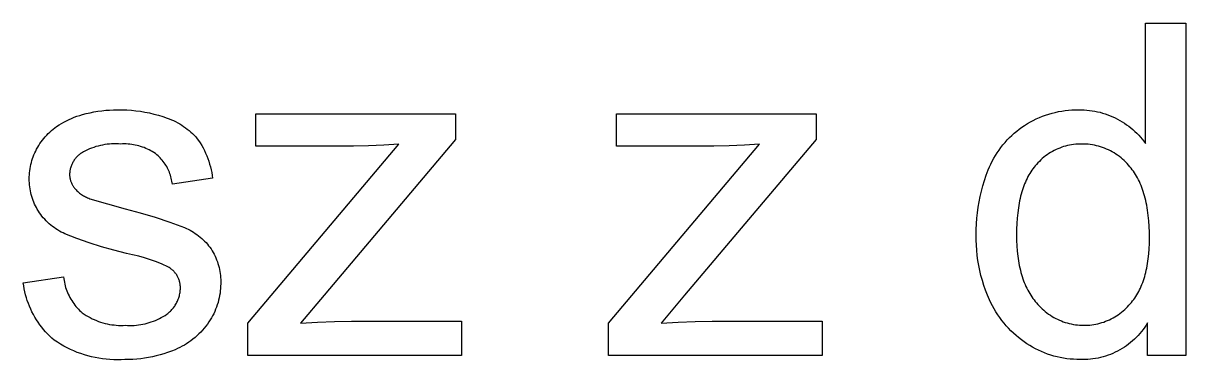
# Model space of a CAD drawing. Header units: millimetres. Extents: x -582 to 3448, y -204 to 2611.
# Drawn here: x 2163.7 to 2257.6, y -27.1 to 0.1 of the extents above; entities that cross this region are included whole.
import ezdxf

# ---------------------------------------------------------------- set-up
doc = ezdxf.new("R2010")
doc.units = ezdxf.units.MM
doc.header["$MEASUREMENT"] = 0
doc.layers.add('Domyslna', color=7, linetype='Continuous', true_color=0x000000)

msp = doc.modelspace()

# ---------------------------------------------------------------- linework, layer by layer
at = {"layer": 'Domyslna'}
for p, q in [((2254.306, -9.651), (2254.306, 0.054)), ((2254.306, 0.054), (2257.559, 0.054)), ((2257.559, 0.054), (2257.559, -26.789)), ((2167.813, -7.544), (2168.03, -7.466)), ((2168.03, -7.466), (2168.25, -7.396)), ((2168.25, -7.396), (2168.472, -7.333)), ((2168.472, -7.333), (2168.779, -7.249)), ((2168.779, -7.249), (2169.09, -7.176)), ((2169.09, -7.176), (2169.402, -7.112)), ((2169.402, -7.112), (2169.717, -7.058)), ((2169.717, -7.058), (2170.033, -7.014)), ((2170.033, -7.014), (2170.35, -6.981)), ((2170.35, -6.981), (2170.668, -6.958)), ((2170.668, -6.958), (2170.987, -6.944)), ((2170.987, -6.944), (2171.306, -6.942)), ((2171.306, -6.942), (2171.677, -6.941)), ((2171.677, -6.941), (2172.048, -6.952)), ((2172.048, -6.952), (2172.418, -6.976)), ((2172.418, -6.976), (2172.788, -7.012)), ((2172.788, -7.012), (2173.155, -7.061)), ((2173.155, -7.061), (2173.521, -7.122)), ((2173.521, -7.122), (2173.885, -7.196)), ((2173.885, -7.196), (2174.246, -7.281)), ((2174.246, -7.281), (2174.604, -7.379)), ((2174.604, -7.379), (2174.959, -7.489)), ((2174.959, -7.489), (2175.309, -7.61)), ((2182.48, -9.87), (2182.48, -7.267)), ((2182.48, -7.267), (2198.586, -7.267)), ((2198.586, -7.267), (2198.586, -9.341)), ((2211.601, -9.87), (2211.601, -7.267)), ((2211.601, -7.267), (2227.707, -7.267)), ((2227.707, -7.267), (2227.707, -9.341)), ((2245.741, -7.565), (2245.993, -7.463)), ((2245.993, -7.463), (2246.247, -7.371)), ((2246.247, -7.371), (2246.505, -7.287)), ((2246.505, -7.287), (2246.765, -7.212)), ((2246.765, -7.212), (2247.028, -7.146)), ((2247.028, -7.146), (2247.293, -7.09)), ((2247.293, -7.09), (2247.56, -7.042)), ((2247.56, -7.042), (2247.828, -7.003)), ((2247.828, -7.003), (2248.097, -6.974)), ((2248.097, -6.974), (2248.367, -6.954)), ((2248.367, -6.954), (2248.638, -6.943)), ((2248.638, -6.943), (2248.909, -6.942)), ((2248.909, -6.942), (2249.127, -6.941)), ((2249.127, -6.941), (2249.345, -6.948)), ((2249.345, -6.948), (2249.563, -6.963)), ((2249.563, -6.963), (2249.78, -6.984)), ((2249.78, -6.984), (2249.996, -7.013)), ((2249.996, -7.013), (2250.211, -7.05)), ((2250.211, -7.05), (2250.425, -7.093)), ((2250.425, -7.093), (2250.637, -7.144)), ((2250.637, -7.144), (2250.848, -7.201)), ((2250.848, -7.201), (2251.056, -7.266)), ((2251.056, -7.266), (2251.262, -7.338)), ((2251.262, -7.338), (2251.466, -7.416)), ((2251.466, -7.416), (2251.666, -7.502)), ((2251.666, -7.502), (2251.864, -7.594)), ((2166.104, -8.504), (2166.243, -8.396)), ((2166.243, -8.396), (2166.385, -8.291)), ((2166.385, -8.291), (2166.577, -8.164)), ((2166.577, -8.164), (2166.774, -8.043)), ((2166.774, -8.043), (2166.974, -7.929)), ((2166.974, -7.929), (2167.179, -7.822)), ((2167.179, -7.822), (2167.387, -7.723)), ((2167.387, -7.723), (2167.598, -7.63)), ((2167.598, -7.63), (2167.813, -7.544)), ((2175.309, -7.61), (2175.485, -7.673)), ((2175.485, -7.673), (2175.658, -7.742)), ((2175.658, -7.742), (2175.828, -7.817)), ((2175.828, -7.817), (2175.996, -7.897)), ((2175.996, -7.897), (2176.161, -7.984)), ((2176.161, -7.984), (2176.323, -8.076)), ((2176.323, -8.076), (2176.482, -8.173)), ((2176.482, -8.173), (2176.637, -8.276)), ((2176.637, -8.276), (2176.789, -8.384)), ((2176.789, -8.384), (2176.937, -8.497)), ((2244.116, -8.498), (2244.328, -8.343)), ((2244.328, -8.343), (2244.545, -8.196)), ((2244.545, -8.196), (2244.775, -8.054)), ((2244.775, -8.054), (2245.01, -7.919)), ((2245.01, -7.919), (2245.25, -7.792)), ((2245.25, -7.792), (2245.493, -7.674)), ((2245.493, -7.674), (2245.741, -7.565)), ((2251.864, -7.594), (2252.059, -7.693)), ((2252.059, -7.693), (2252.246, -7.797)), ((2252.246, -7.797), (2252.431, -7.907)), ((2252.431, -7.907), (2252.612, -8.023)), ((2252.612, -8.023), (2252.788, -8.145)), ((2252.788, -8.145), (2252.961, -8.272)), ((2252.961, -8.272), (2253.13, -8.405)), ((2253.13, -8.405), (2253.294, -8.544)), ((2165.142, -9.527), (2165.247, -9.385)), ((2165.247, -9.385), (2165.357, -9.248)), ((2165.357, -9.248), (2165.471, -9.114)), ((2165.471, -9.114), (2165.589, -8.984)), ((2165.589, -8.984), (2165.712, -8.857)), ((2165.712, -8.857), (2165.839, -8.735)), ((2165.839, -8.735), (2165.97, -8.618)), ((2165.97, -8.618), (2166.104, -8.504)), ((2176.937, -8.497), (2177.081, -8.615)), ((2177.081, -8.615), (2177.221, -8.738)), ((2177.221, -8.738), (2177.356, -8.865)), ((2177.356, -8.865), (2177.487, -8.998)), ((2177.487, -8.998), (2177.614, -9.134)), ((2177.614, -9.134), (2177.736, -9.275)), ((2177.736, -9.275), (2177.853, -9.42)), ((2198.586, -9.341), (2187.976, -21.929)), ((2227.707, -9.341), (2217.097, -21.929)), ((2242.968, -9.57), (2243.143, -9.375)), ((2243.143, -9.375), (2243.325, -9.187)), ((2243.325, -9.187), (2243.514, -9.005)), ((2243.514, -9.005), (2243.709, -8.829)), ((2243.709, -8.829), (2243.909, -8.66)), ((2243.909, -8.66), (2244.116, -8.498)), ((2253.294, -8.544), (2253.454, -8.687)), ((2253.454, -8.687), (2253.608, -8.836)), ((2253.608, -8.836), (2253.758, -8.99)), ((2253.758, -8.99), (2253.903, -9.149)), ((2253.903, -9.149), (2254.043, -9.312)), ((2254.043, -9.312), (2254.177, -9.479)), ((2164.623, -10.422), (2164.694, -10.272)), ((2164.694, -10.272), (2164.771, -10.124)), ((2164.771, -10.124), (2164.856, -9.97)), ((2164.856, -9.97), (2164.946, -9.819)), ((2164.946, -9.819), (2165.042, -9.671)), ((2165.042, -9.671), (2165.142, -9.527)), ((2168.707, -10.26), (2168.544, -10.345)), ((2168.872, -10.179), (2168.707, -10.26)), ((2169.041, -10.105), (2168.872, -10.179)), ((2169.212, -10.037), (2169.041, -10.105)), ((2169.385, -9.974), (2169.212, -10.037)), ((2169.56, -9.917), (2169.385, -9.974)), ((2169.737, -9.867), (2169.56, -9.917)), ((2169.916, -9.823), (2169.737, -9.867)), ((2170.096, -9.785), (2169.916, -9.823)), ((2170.278, -9.753), (2170.096, -9.785)), ((2170.46, -9.727), (2170.278, -9.753)), ((2170.643, -9.708), (2170.46, -9.727)), ((2170.827, -9.695), (2170.643, -9.708)), ((2171.011, -9.689), (2170.827, -9.695)), ((2171.195, -9.688), (2171.011, -9.689)), ((2171.379, -9.695), (2171.195, -9.688)), ((2171.563, -9.707), (2171.379, -9.695)), ((2171.71, -9.7), (2171.563, -9.707)), ((2171.858, -9.698), (2171.71, -9.7)), ((2172.006, -9.701), (2171.858, -9.698)), ((2172.154, -9.709), (2172.006, -9.701)), ((2172.301, -9.722), (2172.154, -9.709)), ((2172.448, -9.74), (2172.301, -9.722)), ((2172.594, -9.762), (2172.448, -9.74)), ((2172.739, -9.79), (2172.594, -9.762)), ((2172.884, -9.822), (2172.739, -9.79)), ((2173.027, -9.859), (2172.884, -9.822)), ((2173.169, -9.901), (2173.027, -9.859)), ((2173.309, -9.947), (2173.169, -9.901)), ((2173.448, -9.999), (2173.309, -9.947)), ((2173.585, -10.054), (2173.448, -9.999)), ((2173.72, -10.115), (2173.585, -10.054)), ((2173.853, -10.18), (2173.72, -10.115)), ((2173.983, -10.249), (2173.853, -10.18)), ((2174.112, -10.322), (2173.983, -10.249)), ((2174.237, -10.4), (2174.112, -10.322)), ((2177.853, -9.42), (2177.979, -9.618)), ((2177.979, -9.618), (2178.098, -9.82)), ((2178.098, -9.82), (2178.211, -10.025)), ((2178.211, -10.025), (2178.317, -10.234)), ((2178.317, -10.234), (2178.416, -10.447)), ((2181.83, -24.184), (2194.031, -9.707)), ((2190.345, -9.87), (2182.48, -9.87)), ((2191.575, -9.847), (2190.345, -9.87)), ((2192.804, -9.793), (2191.575, -9.847)), ((2194.031, -9.707), (2192.804, -9.793)), ((2210.95, -24.184), (2223.151, -9.707)), ((2219.466, -9.87), (2211.601, -9.87)), ((2220.696, -9.847), (2219.466, -9.87)), ((2221.924, -9.793), (2220.696, -9.847)), ((2223.151, -9.707), (2221.924, -9.793)), ((2242.335, -10.406), (2242.482, -10.189)), ((2242.482, -10.189), (2242.637, -9.977)), ((2242.637, -9.977), (2242.799, -9.771)), ((2242.799, -9.771), (2242.968, -9.57)), ((2246.789, -10.308), (2246.646, -10.391)), ((2246.935, -10.23), (2246.789, -10.308)), ((2247.084, -10.157), (2246.935, -10.23)), ((2247.235, -10.089), (2247.084, -10.157)), ((2247.388, -10.027), (2247.235, -10.089)), ((2247.543, -9.97), (2247.388, -10.027)), ((2247.7, -9.918), (2247.543, -9.97)), ((2247.859, -9.872), (2247.7, -9.918)), ((2248.02, -9.832), (2247.859, -9.872)), ((2248.181, -9.797), (2248.02, -9.832)), ((2248.344, -9.768), (2248.181, -9.797)), ((2248.508, -9.744), (2248.344, -9.768)), ((2248.673, -9.726), (2248.508, -9.744)), ((2248.838, -9.714), (2248.673, -9.726)), ((2249.003, -9.708), (2248.838, -9.714)), ((2249.168, -9.707), (2249.003, -9.708)), ((2249.339, -9.709), (2249.168, -9.707)), ((2249.51, -9.716), (2249.339, -9.709)), ((2249.681, -9.729), (2249.51, -9.716)), ((2249.851, -9.748), (2249.681, -9.729)), ((2250.02, -9.773), (2249.851, -9.748)), ((2250.188, -9.804), (2250.02, -9.773)), ((2250.355, -9.841), (2250.188, -9.804)), ((2250.521, -9.883), (2250.355, -9.841)), ((2250.685, -9.931), (2250.521, -9.883)), ((2250.847, -9.985), (2250.685, -9.931)), ((2251.008, -10.044), (2250.847, -9.985)), ((2251.166, -10.109), (2251.008, -10.044)), ((2251.322, -10.18), (2251.166, -10.109)), ((2251.475, -10.255), (2251.322, -10.18)), ((2251.626, -10.336), (2251.475, -10.255)), ((2254.177, -9.479), (2254.306, -9.651)), ((2164.304, -11.366), (2164.344, -11.205)), ((2164.344, -11.205), (2164.39, -11.045)), ((2164.39, -11.045), (2164.44, -10.886)), ((2164.44, -10.886), (2164.496, -10.73)), ((2164.496, -10.73), (2164.557, -10.575)), ((2164.557, -10.575), (2164.623, -10.422)), ((2167.665, -11.239), (2167.633, -11.304)), ((2167.699, -11.175), (2167.665, -11.239)), ((2167.736, -11.112), (2167.699, -11.175)), ((2167.774, -11.05), (2167.736, -11.112)), ((2167.815, -10.99), (2167.774, -11.05)), ((2167.857, -10.931), (2167.815, -10.99)), ((2167.902, -10.874), (2167.857, -10.931)), ((2167.949, -10.818), (2167.902, -10.874)), ((2167.997, -10.764), (2167.949, -10.818)), ((2168.047, -10.712), (2167.997, -10.764)), ((2168.099, -10.662), (2168.047, -10.712)), ((2168.153, -10.613), (2168.099, -10.662)), ((2168.209, -10.566), (2168.153, -10.613)), ((2168.266, -10.521), (2168.209, -10.566)), ((2168.324, -10.478), (2168.266, -10.521)), ((2168.384, -10.437), (2168.324, -10.478)), ((2168.544, -10.345), (2168.384, -10.437)), ((2174.36, -10.482), (2174.237, -10.4)), ((2174.481, -10.568), (2174.36, -10.482)), ((2174.575, -10.651), (2174.481, -10.568)), ((2174.665, -10.738), (2174.575, -10.651)), ((2174.753, -10.828), (2174.665, -10.738)), ((2174.838, -10.921), (2174.753, -10.828)), ((2174.919, -11.017), (2174.838, -10.921)), ((2174.997, -11.115), (2174.919, -11.017)), ((2175.072, -11.216), (2174.997, -11.115)), ((2175.143, -11.32), (2175.072, -11.216)), ((2178.416, -10.447), (2178.509, -10.663)), ((2178.509, -10.663), (2178.594, -10.881)), ((2178.594, -10.881), (2178.671, -11.103)), ((2178.671, -11.103), (2178.742, -11.326)), ((2241.824, -11.321), (2241.94, -11.086)), ((2241.94, -11.086), (2242.064, -10.855)), ((2242.064, -10.855), (2242.196, -10.628)), ((2242.196, -10.628), (2242.335, -10.406)), ((2245.622, -11.223), (2245.511, -11.346)), ((2245.737, -11.104), (2245.622, -11.223)), ((2245.855, -10.989), (2245.737, -11.104)), ((2245.978, -10.878), (2245.855, -10.989)), ((2246.105, -10.771), (2245.978, -10.878)), ((2246.235, -10.669), (2246.105, -10.771)), ((2246.369, -10.572), (2246.235, -10.669)), ((2246.506, -10.479), (2246.369, -10.572)), ((2246.646, -10.391), (2246.506, -10.479)), ((2251.773, -10.423), (2251.626, -10.336)), ((2251.918, -10.514), (2251.773, -10.423)), ((2252.059, -10.61), (2251.918, -10.514)), ((2252.197, -10.711), (2252.059, -10.61)), ((2252.332, -10.817), (2252.197, -10.711)), ((2252.462, -10.928), (2252.332, -10.817)), ((2252.589, -11.042), (2252.462, -10.928)), ((2252.712, -11.162), (2252.589, -11.042)), ((2252.83, -11.285), (2252.712, -11.162)), ((2164.18, -12.355), (2164.187, -12.189)), ((2164.187, -12.189), (2164.199, -12.023)), ((2164.199, -12.023), (2164.217, -11.858)), ((2164.217, -11.858), (2164.241, -11.693)), ((2164.241, -11.693), (2164.27, -11.529)), ((2164.27, -11.529), (2164.304, -11.366)), ((2167.435, -12.073), (2167.432, -12.145)), ((2167.432, -12.145), (2167.433, -12.206)), ((2167.441, -12), (2167.435, -12.073)), ((2167.449, -11.928), (2167.441, -12)), ((2167.46, -11.856), (2167.449, -11.928)), ((2167.473, -11.785), (2167.46, -11.856)), ((2167.489, -11.714), (2167.473, -11.785)), ((2167.507, -11.644), (2167.489, -11.714)), ((2167.528, -11.574), (2167.507, -11.644)), ((2167.55, -11.505), (2167.528, -11.574)), ((2167.576, -11.437), (2167.55, -11.505)), ((2167.603, -11.37), (2167.576, -11.437)), ((2167.633, -11.304), (2167.603, -11.37)), ((2175.211, -11.426), (2175.143, -11.32)), ((2175.274, -11.534), (2175.211, -11.426)), ((2175.334, -11.645), (2175.274, -11.534)), ((2175.391, -11.757), (2175.334, -11.645)), ((2175.443, -11.871), (2175.391, -11.757)), ((2175.491, -11.987), (2175.443, -11.871)), ((2175.536, -12.105), (2175.491, -11.987)), ((2175.576, -12.224), (2175.536, -12.105)), ((2178.742, -11.326), (2178.805, -11.552)), ((2178.805, -11.552), (2178.861, -11.78)), ((2178.861, -11.78), (2178.909, -12.01)), ((2178.909, -12.01), (2178.95, -12.241)), ((2241.456, -12.221), (2241.616, -11.803)), ((2241.616, -11.803), (2241.716, -11.561)), ((2241.716, -11.561), (2241.824, -11.321)), ((2244.97, -12.074), (2244.891, -12.206)), ((2245.051, -11.946), (2244.97, -12.074)), ((2245.135, -11.822), (2245.051, -11.946)), ((2245.222, -11.701), (2245.135, -11.822)), ((2245.312, -11.585), (2245.222, -11.701)), ((2245.405, -11.473), (2245.312, -11.585)), ((2245.511, -11.346), (2245.405, -11.473)), ((2252.944, -11.413), (2252.83, -11.285)), ((2253.054, -11.544), (2252.944, -11.413)), ((2253.151, -11.661), (2253.054, -11.544)), ((2253.245, -11.782), (2253.151, -11.661)), ((2253.336, -11.907), (2253.245, -11.782)), ((2253.423, -12.036), (2253.336, -11.907)), ((2253.508, -12.169), (2253.423, -12.036)), ((2253.59, -12.306), (2253.508, -12.169)), ((2164.178, -12.521), (2164.18, -12.355)), ((2164.179, -12.682), (2164.178, -12.521)), ((2164.186, -12.843), (2164.179, -12.682)), ((2164.198, -13.003), (2164.186, -12.843)), ((2164.215, -13.163), (2164.198, -13.003)), ((2167.433, -12.206), (2167.435, -12.266)), ((2167.435, -12.266), (2167.44, -12.327)), ((2167.44, -12.327), (2167.447, -12.387)), ((2167.447, -12.387), (2167.456, -12.447)), ((2167.456, -12.447), (2167.467, -12.506)), ((2167.467, -12.506), (2167.48, -12.565)), ((2167.48, -12.565), (2167.495, -12.624)), ((2167.495, -12.624), (2167.512, -12.682)), ((2167.512, -12.682), (2167.532, -12.74)), ((2167.532, -12.74), (2167.553, -12.797)), ((2167.553, -12.797), (2167.576, -12.853)), ((2167.576, -12.853), (2167.601, -12.908)), ((2167.601, -12.908), (2167.627, -12.962)), ((2167.627, -12.962), (2167.656, -13.016)), ((2167.656, -13.016), (2167.687, -13.068)), ((2167.687, -13.068), (2167.719, -13.119)), ((2167.719, -13.119), (2167.753, -13.169)), ((2175.612, -12.344), (2175.576, -12.224)), ((2175.644, -12.466), (2175.612, -12.344)), ((2175.671, -12.589), (2175.644, -12.466)), ((2175.695, -12.712), (2175.671, -12.589)), ((2175.714, -12.836), (2175.695, -12.712)), ((2175.729, -12.961), (2175.714, -12.836)), ((2178.983, -12.473), (2175.729, -12.961)), ((2178.95, -12.241), (2178.983, -12.473)), ((2241.06, -13.503), (2241.178, -13.071)), ((2241.178, -13.071), (2241.31, -12.644)), ((2241.31, -12.644), (2241.456, -12.221)), ((2244.484, -13.083), (2244.427, -13.243)), ((2244.545, -12.927), (2244.484, -13.083)), ((2244.608, -12.775), (2244.545, -12.927)), ((2244.674, -12.627), (2244.608, -12.775)), ((2244.744, -12.483), (2244.674, -12.627)), ((2244.816, -12.342), (2244.744, -12.483)), ((2244.891, -12.206), (2244.816, -12.342)), ((2253.668, -12.447), (2253.59, -12.306)), ((2253.744, -12.593), (2253.668, -12.447)), ((2253.816, -12.742), (2253.744, -12.593)), ((2253.885, -12.896), (2253.816, -12.742)), ((2253.952, -13.054), (2253.885, -12.896)), ((2254.015, -13.215), (2253.952, -13.054)), ((2164.238, -13.323), (2164.215, -13.163)), ((2164.266, -13.481), (2164.238, -13.323)), ((2164.299, -13.638), (2164.266, -13.481)), ((2164.337, -13.795), (2164.299, -13.638)), ((2164.381, -13.95), (2164.337, -13.795)), ((2164.43, -14.103), (2164.381, -13.95)), ((2167.753, -13.169), (2167.789, -13.218)), ((2167.789, -13.218), (2167.826, -13.266)), ((2167.826, -13.266), (2167.889, -13.338)), ((2167.889, -13.338), (2167.954, -13.407)), ((2167.954, -13.407), (2168.021, -13.475)), ((2168.021, -13.475), (2168.09, -13.54)), ((2168.09, -13.54), (2168.162, -13.603)), ((2168.162, -13.603), (2168.236, -13.663)), ((2168.236, -13.663), (2168.311, -13.721)), ((2168.311, -13.721), (2168.389, -13.776)), ((2168.389, -13.776), (2168.468, -13.829)), ((2168.468, -13.829), (2168.549, -13.879)), ((2168.549, -13.879), (2168.632, -13.926)), ((2168.632, -13.926), (2168.716, -13.971)), ((2168.716, -13.971), (2168.802, -14.012)), ((2168.802, -14.012), (2168.889, -14.051)), ((2168.889, -14.051), (2168.977, -14.087)), ((2240.868, -14.376), (2240.957, -13.938)), ((2240.957, -13.938), (2241.06, -13.503)), ((2244.226, -13.923), (2244.183, -14.103)), ((2244.272, -13.747), (2244.226, -13.923)), ((2244.32, -13.575), (2244.272, -13.747)), ((2244.372, -13.407), (2244.32, -13.575)), ((2244.427, -13.243), (2244.372, -13.407)), ((2254.075, -13.381), (2254.015, -13.215)), ((2254.132, -13.551), (2254.075, -13.381)), ((2254.186, -13.725), (2254.132, -13.551)), ((2254.237, -13.903), (2254.186, -13.725)), ((2254.284, -14.085), (2254.237, -13.903)), ((2164.483, -14.255), (2164.43, -14.103)), ((2164.542, -14.404), (2164.483, -14.255)), ((2164.606, -14.552), (2164.542, -14.404)), ((2164.675, -14.697), (2164.606, -14.552)), ((2164.748, -14.841), (2164.675, -14.697)), ((2164.826, -14.981), (2164.748, -14.841)), ((2164.909, -15.119), (2164.826, -14.981)), ((2168.977, -14.087), (2169.066, -14.12)), ((2169.066, -14.12), (2171.924, -14.939)), ((2171.924, -14.939), (2173.139, -15.263)), ((2240.733, -15.26), (2240.793, -14.817)), ((2240.793, -14.817), (2240.868, -14.376)), ((2244.041, -14.862), (2243.988, -15.265)), ((2244.072, -14.666), (2244.041, -14.862)), ((2244.106, -14.474), (2244.072, -14.666)), ((2244.143, -14.286), (2244.106, -14.474)), ((2244.183, -14.103), (2244.143, -14.286)), ((2254.329, -14.272), (2254.284, -14.085)), ((2254.371, -14.462), (2254.329, -14.272)), ((2254.409, -14.656), (2254.371, -14.462)), ((2254.445, -14.855), (2254.409, -14.656)), ((2254.477, -15.057), (2254.445, -14.855)), ((2165.002, -15.26), (2164.909, -15.119)), ((2165.101, -15.397), (2165.002, -15.26)), ((2165.203, -15.531), (2165.101, -15.397)), ((2165.311, -15.661), (2165.203, -15.531)), ((2165.423, -15.788), (2165.311, -15.661)), ((2165.539, -15.91), (2165.423, -15.788)), ((2165.659, -16.029), (2165.539, -15.91)), ((2173.139, -15.263), (2174.344, -15.625)), ((2174.344, -15.625), (2175.537, -16.024)), ((2240.657, -16.152), (2240.688, -15.705)), ((2240.688, -15.705), (2240.733, -15.26)), ((2243.947, -15.685), (2243.917, -16.12)), ((2243.988, -15.265), (2243.947, -15.685)), ((2254.532, -15.475), (2254.477, -15.057)), ((2254.576, -15.909), (2254.532, -15.475)), ((2254.606, -16.359), (2254.576, -15.909)), ((2165.783, -16.143), (2165.659, -16.029)), ((2165.911, -16.253), (2165.783, -16.143)), ((2166.043, -16.358), (2165.911, -16.253)), ((2166.179, -16.459), (2166.043, -16.358)), ((2166.318, -16.555), (2166.179, -16.459)), ((2166.46, -16.647), (2166.318, -16.555)), ((2166.605, -16.733), (2166.46, -16.647)), ((2166.753, -16.814), (2166.605, -16.733)), ((2166.904, -16.89), (2166.753, -16.814)), ((2167.057, -16.961), (2166.904, -16.89)), ((2175.537, -16.024), (2176.716, -16.461)), ((2176.716, -16.461), (2176.867, -16.527)), ((2176.867, -16.527), (2177.015, -16.597)), ((2177.015, -16.597), (2177.16, -16.672)), ((2177.16, -16.672), (2177.303, -16.752)), ((2177.303, -16.752), (2177.443, -16.837)), ((2177.443, -16.837), (2177.581, -16.926)), ((2240.64, -17.046), (2240.641, -16.599)), ((2240.641, -16.599), (2240.657, -16.152)), ((2243.9, -16.571), (2243.894, -17.038)), ((2243.917, -16.12), (2243.9, -16.571)), ((2254.625, -16.825), (2254.606, -16.359)), ((2254.631, -17.308), (2254.625, -16.825)), ((2168.03, -17.341), (2167.057, -16.961)), ((2169.015, -17.689), (2168.03, -17.341)), ((2170.011, -18.005), (2169.015, -17.689)), ((2177.581, -16.926), (2177.715, -17.02)), ((2177.715, -17.02), (2177.846, -17.118)), ((2177.846, -17.118), (2177.973, -17.221)), ((2177.973, -17.221), (2178.097, -17.328)), ((2178.097, -17.328), (2178.218, -17.439)), ((2178.218, -17.439), (2178.335, -17.554)), ((2178.335, -17.554), (2178.447, -17.673)), ((2178.447, -17.673), (2178.556, -17.795)), ((2178.556, -17.795), (2178.661, -17.921)), ((2240.639, -17.461), (2240.64, -17.046)), ((2240.652, -17.876), (2240.639, -17.461)), ((2243.894, -17.038), (2243.9, -17.49)), ((2243.9, -17.49), (2243.919, -17.928)), ((2254.607, -18.171), (2254.625, -17.746)), ((2254.625, -17.746), (2254.631, -17.308)), ((2171.016, -18.288), (2170.011, -18.005)), ((2172.03, -18.538), (2171.016, -18.288)), ((2172.522, -18.645), (2172.03, -18.538)), ((2173.01, -18.769), (2172.522, -18.645)), ((2173.494, -18.908), (2173.01, -18.769)), ((2178.661, -17.921), (2178.761, -18.051)), ((2178.761, -18.051), (2178.857, -18.183)), ((2178.857, -18.183), (2178.944, -18.323)), ((2178.944, -18.323), (2179.026, -18.465)), ((2179.026, -18.465), (2179.104, -18.61)), ((2179.104, -18.61), (2179.176, -18.758)), ((2179.176, -18.758), (2179.243, -18.908)), ((2240.679, -18.29), (2240.652, -17.876)), ((2240.721, -18.703), (2240.679, -18.29)), ((2240.776, -19.115), (2240.721, -18.703)), ((2243.919, -17.928), (2243.951, -18.351)), ((2243.951, -18.351), (2243.995, -18.759)), ((2243.995, -18.759), (2244.021, -18.958)), ((2254.534, -18.977), (2254.577, -18.581)), ((2254.577, -18.581), (2254.607, -18.171)), ((2173.972, -19.064), (2173.494, -18.908)), ((2174.445, -19.236), (2173.972, -19.064)), ((2174.912, -19.423), (2174.445, -19.236)), ((2175.373, -19.626), (2174.912, -19.423)), ((2175.43, -19.658), (2175.373, -19.626)), ((2175.485, -19.692), (2175.43, -19.658)), ((2175.54, -19.728), (2175.485, -19.692)), ((2179.243, -18.908), (2179.306, -19.06)), ((2179.306, -19.06), (2179.363, -19.214)), ((2179.363, -19.214), (2179.415, -19.37)), ((2179.415, -19.37), (2179.461, -19.527)), ((2179.461, -19.527), (2179.502, -19.687)), ((2179.502, -19.687), (2179.538, -19.847)), ((2240.845, -19.524), (2240.776, -19.115)), ((2240.928, -19.931), (2240.845, -19.524)), ((2244.021, -18.958), (2244.051, -19.153)), ((2244.051, -19.153), (2244.085, -19.344)), ((2244.085, -19.344), (2244.121, -19.532)), ((2244.121, -19.532), (2244.16, -19.717)), ((2254.413, -19.725), (2254.448, -19.543)), ((2254.448, -19.543), (2254.48, -19.358)), ((2254.48, -19.358), (2254.509, -19.169)), ((2254.509, -19.169), (2254.534, -18.977)), ((2163.69, -20.933), (2166.944, -20.445)), ((2166.944, -20.445), (2166.96, -20.589)), ((2166.96, -20.589), (2166.982, -20.734)), ((2175.593, -19.765), (2175.54, -19.728)), ((2175.645, -19.805), (2175.593, -19.765)), ((2175.696, -19.846), (2175.645, -19.805)), ((2175.745, -19.889), (2175.696, -19.846)), ((2175.792, -19.933), (2175.745, -19.889)), ((2175.839, -19.979), (2175.792, -19.933)), ((2175.883, -20.027), (2175.839, -19.979)), ((2175.926, -20.076), (2175.883, -20.027)), ((2175.967, -20.126), (2175.926, -20.076)), ((2176.007, -20.178), (2175.967, -20.126)), ((2176.044, -20.231), (2176.007, -20.178)), ((2176.08, -20.286), (2176.044, -20.231)), ((2176.114, -20.341), (2176.08, -20.286)), ((2176.146, -20.398), (2176.114, -20.341)), ((2176.176, -20.456), (2176.146, -20.398)), ((2176.205, -20.515), (2176.176, -20.456)), ((2176.231, -20.574), (2176.205, -20.515)), ((2176.255, -20.635), (2176.231, -20.574)), ((2176.277, -20.696), (2176.255, -20.635)), ((2179.538, -19.847), (2179.568, -20.009)), ((2179.568, -20.009), (2179.593, -20.171)), ((2179.593, -20.171), (2179.612, -20.334)), ((2179.612, -20.334), (2179.626, -20.498)), ((2179.626, -20.498), (2179.634, -20.662)), ((2241.025, -20.334), (2240.928, -19.931)), ((2241.136, -20.734), (2241.025, -20.334)), ((2244.16, -19.717), (2244.203, -19.897)), ((2244.203, -19.897), (2244.248, -20.074)), ((2244.248, -20.074), (2244.297, -20.248)), ((2244.297, -20.248), (2244.349, -20.418)), ((2244.349, -20.418), (2244.405, -20.584)), ((2244.405, -20.584), (2244.463, -20.746)), ((2254.141, -20.741), (2254.194, -20.581)), ((2254.194, -20.581), (2254.244, -20.417)), ((2254.244, -20.417), (2254.291, -20.249)), ((2254.291, -20.249), (2254.335, -20.078)), ((2254.335, -20.078), (2254.376, -19.904)), ((2254.376, -19.904), (2254.413, -19.725)), ((2163.725, -21.175), (2163.69, -20.933)), ((2163.768, -21.415), (2163.725, -21.175)), ((2163.819, -21.654), (2163.768, -21.415)), ((2166.982, -20.734), (2167.008, -20.877)), ((2167.008, -20.877), (2167.039, -21.019)), ((2167.039, -21.019), (2167.075, -21.161)), ((2167.075, -21.161), (2167.115, -21.301)), ((2167.115, -21.301), (2167.161, -21.439)), ((2167.161, -21.439), (2167.21, -21.577)), ((2167.21, -21.577), (2167.265, -21.712)), ((2176.297, -20.758), (2176.277, -20.696)), ((2176.315, -20.821), (2176.297, -20.758)), ((2176.331, -20.884), (2176.315, -20.821)), ((2176.344, -20.948), (2176.331, -20.884)), ((2176.356, -21.012), (2176.344, -20.948)), ((2176.365, -21.077), (2176.356, -21.012)), ((2176.361, -21.61), (2176.37, -21.519)), ((2176.372, -21.141), (2176.365, -21.077)), ((2176.37, -21.519), (2176.377, -21.428)), ((2176.377, -21.206), (2176.372, -21.141)), ((2176.379, -21.272), (2176.377, -21.206)), ((2176.377, -21.428), (2176.38, -21.337)), ((2176.38, -21.337), (2176.379, -21.272)), ((2179.602, -21.569), (2179.578, -21.76)), ((2179.619, -21.376), (2179.602, -21.569)), ((2179.63, -21.184), (2179.619, -21.376)), ((2179.633, -20.991), (2179.63, -21.184)), ((2179.636, -20.827), (2179.633, -20.991)), ((2179.634, -20.662), (2179.636, -20.827)), ((2241.26, -21.13), (2241.136, -20.734)), ((2241.398, -21.522), (2241.26, -21.13)), ((2241.549, -21.909), (2241.398, -21.522)), ((2244.463, -20.746), (2244.524, -20.905)), ((2244.524, -20.905), (2244.589, -21.061)), ((2244.589, -21.061), (2244.657, -21.212)), ((2244.657, -21.212), (2244.728, -21.36)), ((2244.728, -21.36), (2244.802, -21.505)), ((2244.802, -21.505), (2244.879, -21.646)), ((2253.76, -21.628), (2253.831, -21.49)), ((2253.831, -21.49), (2253.899, -21.347)), ((2253.899, -21.347), (2253.964, -21.201)), ((2253.964, -21.201), (2254.026, -21.051)), ((2254.026, -21.051), (2254.085, -20.898)), ((2254.085, -20.898), (2254.141, -20.741)), ((2163.878, -21.892), (2163.819, -21.654)), ((2163.944, -22.127), (2163.878, -21.892)), ((2164.019, -22.36), (2163.944, -22.127)), ((2164.102, -22.59), (2164.019, -22.36)), ((2167.265, -21.712), (2167.324, -21.845)), ((2167.324, -21.845), (2167.387, -21.977)), ((2167.387, -21.977), (2167.454, -22.106)), ((2167.454, -22.106), (2167.526, -22.233)), ((2167.526, -22.233), (2167.603, -22.357)), ((2167.603, -22.357), (2167.683, -22.479)), ((2167.683, -22.479), (2167.767, -22.598)), ((2176.061, -22.561), (2176.103, -22.48)), ((2176.103, -22.48), (2176.142, -22.398)), ((2176.142, -22.398), (2176.178, -22.314)), ((2176.178, -22.314), (2176.211, -22.229)), ((2176.211, -22.229), (2176.242, -22.143)), ((2176.242, -22.143), (2176.269, -22.056)), ((2176.269, -22.056), (2176.294, -21.968)), ((2176.294, -21.968), (2176.315, -21.879)), ((2176.315, -21.879), (2176.334, -21.79)), ((2176.334, -21.79), (2176.349, -21.7)), ((2176.349, -21.7), (2176.361, -21.61)), ((2179.416, -22.514), (2179.36, -22.698)), ((2179.467, -22.327), (2179.416, -22.514)), ((2179.51, -22.14), (2179.467, -22.327)), ((2179.547, -21.95), (2179.51, -22.14)), ((2179.578, -21.76), (2179.547, -21.95)), ((2187.976, -21.929), (2186.075, -24.186)), ((2217.097, -21.929), (2215.195, -24.186)), ((2241.713, -22.29), (2241.549, -21.909)), ((2241.831, -22.542), (2241.713, -22.29)), ((2244.879, -21.646), (2244.959, -21.783)), ((2244.959, -21.783), (2245.043, -21.917)), ((2245.043, -21.917), (2245.13, -22.047)), ((2245.13, -22.047), (2245.219, -22.173)), ((2245.219, -22.173), (2245.312, -22.296)), ((2245.312, -22.296), (2245.409, -22.415)), ((2245.409, -22.415), (2245.508, -22.53)), ((2253.083, -22.612), (2253.178, -22.501)), ((2253.178, -22.501), (2253.27, -22.387)), ((2253.27, -22.387), (2253.36, -22.27)), ((2253.36, -22.27), (2253.446, -22.149)), ((2253.446, -22.149), (2253.529, -22.024)), ((2253.529, -22.024), (2253.609, -21.896)), ((2253.609, -21.896), (2253.686, -21.764)), ((2253.686, -21.764), (2253.76, -21.628)), ((2164.192, -22.817), (2164.102, -22.59)), ((2164.29, -23.041), (2164.192, -22.817)), ((2164.395, -23.262), (2164.29, -23.041)), ((2164.508, -23.478), (2164.395, -23.262)), ((2167.767, -22.598), (2167.855, -22.714)), ((2167.855, -22.714), (2167.947, -22.827)), ((2167.947, -22.827), (2168.043, -22.937)), ((2168.043, -22.937), (2168.143, -23.043)), ((2168.143, -23.043), (2168.245, -23.146)), ((2168.245, -23.146), (2168.352, -23.246)), ((2168.352, -23.246), (2168.461, -23.342)), ((2168.461, -23.342), (2168.613, -23.448)), ((2168.613, -23.448), (2168.769, -23.548)), ((2175.142, -23.547), (2175.289, -23.449)), ((2175.289, -23.449), (2175.362, -23.394)), ((2175.362, -23.394), (2175.432, -23.336)), ((2175.432, -23.336), (2175.501, -23.276)), ((2175.501, -23.276), (2175.568, -23.214)), ((2175.568, -23.214), (2175.632, -23.149)), ((2175.632, -23.149), (2175.694, -23.082)), ((2175.694, -23.082), (2175.754, -23.013)), ((2175.754, -23.013), (2175.811, -22.942)), ((2175.811, -22.942), (2175.866, -22.87)), ((2175.866, -22.87), (2175.919, -22.795)), ((2175.919, -22.795), (2175.969, -22.719)), ((2175.969, -22.719), (2176.016, -22.641)), ((2176.016, -22.641), (2176.061, -22.561)), ((2179.07, -23.412), (2178.982, -23.584)), ((2179.152, -23.238), (2179.07, -23.412)), ((2179.227, -23.06), (2179.152, -23.238)), ((2179.297, -22.88), (2179.227, -23.06)), ((2179.36, -22.698), (2179.297, -22.88)), ((2241.958, -22.789), (2241.831, -22.542)), ((2242.093, -23.032), (2241.958, -22.789)), ((2242.236, -23.271), (2242.093, -23.032)), ((2242.387, -23.505), (2242.236, -23.271)), ((2245.508, -22.53), (2245.616, -22.658)), ((2245.616, -22.658), (2245.729, -22.783)), ((2245.729, -22.783), (2245.845, -22.903)), ((2245.845, -22.903), (2245.966, -23.02)), ((2245.966, -23.02), (2246.091, -23.132)), ((2246.091, -23.132), (2246.219, -23.24)), ((2246.219, -23.24), (2246.351, -23.344)), ((2246.351, -23.344), (2246.486, -23.443)), ((2246.486, -23.443), (2246.625, -23.538)), ((2252.11, -23.495), (2252.245, -23.4)), ((2252.245, -23.4), (2252.376, -23.3)), ((2252.376, -23.3), (2252.503, -23.195)), ((2252.503, -23.195), (2252.627, -23.086)), ((2252.627, -23.086), (2252.747, -22.974)), ((2252.747, -22.974), (2252.863, -22.857)), ((2252.863, -22.857), (2252.975, -22.736)), ((2252.975, -22.736), (2253.083, -22.612)), ((2164.628, -23.691), (2164.508, -23.478)), ((2164.755, -23.9), (2164.628, -23.691)), ((2164.889, -24.105), (2164.755, -23.9)), ((2165.03, -24.305), (2164.889, -24.105)), ((2165.178, -24.5), (2165.03, -24.305)), ((2168.769, -23.548), (2168.927, -23.642)), ((2168.927, -23.642), (2169.089, -23.732)), ((2169.089, -23.732), (2169.254, -23.815)), ((2169.254, -23.815), (2169.422, -23.893)), ((2169.422, -23.893), (2169.592, -23.965)), ((2169.592, -23.965), (2169.764, -24.032)), ((2169.764, -24.032), (2169.939, -24.092)), ((2169.939, -24.092), (2170.116, -24.147)), ((2170.116, -24.147), (2170.294, -24.195)), ((2170.294, -24.195), (2170.474, -24.237)), ((2170.474, -24.237), (2170.655, -24.273)), ((2170.655, -24.273), (2170.838, -24.303)), ((2170.838, -24.303), (2171.021, -24.326)), ((2171.021, -24.326), (2171.205, -24.343)), ((2171.205, -24.343), (2171.39, -24.354)), ((2171.39, -24.354), (2171.574, -24.359)), ((2171.574, -24.359), (2171.759, -24.357)), ((2171.759, -24.357), (2171.944, -24.349)), ((2171.944, -24.349), (2172.12, -24.36)), ((2172.12, -24.36), (2172.297, -24.364)), ((2172.297, -24.364), (2172.473, -24.363)), ((2172.473, -24.363), (2172.65, -24.356)), ((2172.65, -24.356), (2172.826, -24.342)), ((2172.826, -24.342), (2173.001, -24.323)), ((2173.001, -24.323), (2173.176, -24.298)), ((2173.176, -24.298), (2173.35, -24.266)), ((2173.35, -24.266), (2173.523, -24.229)), ((2173.523, -24.229), (2173.694, -24.186)), ((2173.694, -24.186), (2173.864, -24.138)), ((2173.864, -24.138), (2174.032, -24.083)), ((2174.032, -24.083), (2174.198, -24.023)), ((2174.198, -24.023), (2174.361, -23.957)), ((2174.361, -23.957), (2174.523, -23.886)), ((2174.523, -23.886), (2174.682, -23.809)), ((2174.682, -23.809), (2174.838, -23.727)), ((2174.838, -23.727), (2174.992, -23.639)), ((2174.992, -23.639), (2175.142, -23.547)), ((2178.563, -24.253), (2178.436, -24.421)), ((2178.684, -24.079), (2178.563, -24.253)), ((2178.789, -23.918), (2178.684, -24.079)), ((2178.889, -23.753), (2178.789, -23.918)), ((2178.982, -23.584), (2178.889, -23.753)), ((2181.83, -26.789), (2181.83, -24.184)), ((2186.075, -24.186), (2187.443, -24.098)), ((2187.443, -24.098), (2188.814, -24.044)), ((2188.814, -24.044), (2190.185, -24.024)), ((2190.185, -24.024), (2199.074, -24.024)), ((2199.074, -24.024), (2199.074, -26.789)), ((2210.95, -26.789), (2210.95, -24.184)), ((2215.195, -24.186), (2216.564, -24.098)), ((2216.564, -24.098), (2217.934, -24.044)), ((2217.934, -24.044), (2219.306, -24.024)), ((2219.306, -24.024), (2228.195, -24.024)), ((2228.195, -24.024), (2228.195, -26.789)), ((2242.545, -23.733), (2242.387, -23.505)), ((2242.711, -23.957), (2242.545, -23.733)), ((2242.884, -24.174), (2242.711, -23.957)), ((2243.065, -24.386), (2242.884, -24.174)), ((2243.252, -24.592), (2243.065, -24.386)), ((2246.625, -23.538), (2246.767, -23.627)), ((2246.767, -23.627), (2246.911, -23.712)), ((2246.911, -23.712), (2247.059, -23.792)), ((2247.059, -23.792), (2247.209, -23.867)), ((2247.209, -23.867), (2247.362, -23.937)), ((2247.362, -23.937), (2247.517, -24.001)), ((2247.517, -24.001), (2247.674, -24.06)), ((2247.674, -24.06), (2247.833, -24.114)), ((2247.833, -24.114), (2247.993, -24.162)), ((2247.993, -24.162), (2248.155, -24.205)), ((2248.155, -24.205), (2248.319, -24.243)), ((2248.319, -24.243), (2248.484, -24.275)), ((2248.484, -24.275), (2248.649, -24.301)), ((2248.649, -24.301), (2248.816, -24.321)), ((2248.816, -24.321), (2248.983, -24.336)), ((2248.983, -24.336), (2249.151, -24.345)), ((2249.151, -24.345), (2249.318, -24.349)), ((2249.318, -24.349), (2249.483, -24.348)), ((2249.483, -24.348), (2249.648, -24.341)), ((2249.648, -24.341), (2249.812, -24.328)), ((2249.812, -24.328), (2249.976, -24.31)), ((2249.976, -24.31), (2250.139, -24.286)), ((2250.139, -24.286), (2250.301, -24.257)), ((2250.301, -24.257), (2250.462, -24.222)), ((2250.462, -24.222), (2250.622, -24.182)), ((2250.622, -24.182), (2250.78, -24.137)), ((2250.78, -24.137), (2250.937, -24.086)), ((2250.937, -24.086), (2251.092, -24.03)), ((2251.092, -24.03), (2251.245, -23.968)), ((2251.245, -23.968), (2251.395, -23.902)), ((2251.395, -23.902), (2251.544, -23.83)), ((2251.544, -23.83), (2251.69, -23.754)), ((2251.69, -23.754), (2251.833, -23.672)), ((2251.833, -23.672), (2251.973, -23.586)), ((2251.973, -23.586), (2252.11, -23.495)), ((2254.358, -24.34), (2254.242, -24.514)), ((2254.468, -24.161), (2254.358, -24.34)), ((2254.468, -26.789), (2254.468, -24.161)), ((2165.332, -24.689), (2165.178, -24.5)), ((2165.492, -24.874), (2165.332, -24.689)), ((2165.659, -25.053), (2165.492, -24.874)), ((2165.831, -25.226), (2165.659, -25.053)), ((2166.009, -25.394), (2165.831, -25.226)), ((2177.56, -25.334), (2177.397, -25.468)), ((2177.719, -25.195), (2177.56, -25.334)), ((2177.873, -25.05), (2177.719, -25.195)), ((2178.022, -24.9), (2177.873, -25.05)), ((2178.165, -24.746), (2178.022, -24.9)), ((2178.303, -24.586), (2178.165, -24.746)), ((2178.436, -24.421), (2178.303, -24.586)), ((2243.446, -24.791), (2243.252, -24.592)), ((2243.647, -24.984), (2243.446, -24.791)), ((2243.854, -25.17), (2243.647, -24.984)), ((2244.066, -25.349), (2243.854, -25.17)), ((2253.574, -25.322), (2253.424, -25.469)), ((2253.719, -25.17), (2253.574, -25.322)), ((2253.858, -25.013), (2253.719, -25.17)), ((2253.992, -24.851), (2253.858, -25.013)), ((2254.12, -24.685), (2253.992, -24.851)), ((2254.242, -24.514), (2254.12, -24.685)), ((2166.193, -25.555), (2166.009, -25.394)), ((2166.444, -25.721), (2166.193, -25.555)), ((2166.7, -25.879), (2166.444, -25.721)), ((2166.962, -26.028), (2166.7, -25.879)), ((2167.229, -26.169), (2166.962, -26.028)), ((2167.5, -26.3), (2167.229, -26.169)), ((2176.139, -26.237), (2175.945, -26.321)), ((2176.329, -26.146), (2176.139, -26.237)), ((2176.516, -26.049), (2176.329, -26.146)), ((2176.7, -25.945), (2176.516, -26.049)), ((2176.881, -25.835), (2176.7, -25.945)), ((2177.057, -25.718), (2176.881, -25.835)), ((2177.229, -25.596), (2177.057, -25.718)), ((2177.397, -25.468), (2177.229, -25.596)), ((2244.285, -25.521), (2244.066, -25.349)), ((2244.509, -25.685), (2244.285, -25.521)), ((2244.739, -25.842), (2244.509, -25.685)), ((2244.964, -25.985), (2244.739, -25.842)), ((2245.194, -26.12), (2244.964, -25.985)), ((2245.428, -26.248), (2245.194, -26.12)), ((2245.667, -26.366), (2245.428, -26.248)), ((2252.426, -26.234), (2252.245, -26.34)), ((2252.603, -26.121), (2252.426, -26.234)), ((2252.776, -26.002), (2252.603, -26.121)), ((2252.945, -25.877), (2252.776, -26.002)), ((2253.109, -25.747), (2252.945, -25.877)), ((2253.269, -25.611), (2253.109, -25.747)), ((2253.424, -25.469), (2253.269, -25.611)), ((2167.775, -26.422), (2167.5, -26.3)), ((2168.054, -26.535), (2167.775, -26.422)), ((2168.337, -26.638), (2168.054, -26.535)), ((2168.623, -26.732), (2168.337, -26.638)), ((2168.912, -26.817), (2168.623, -26.732)), ((2169.204, -26.891), (2168.912, -26.817)), ((2169.498, -26.956), (2169.204, -26.891)), ((2169.795, -27.011), (2169.498, -26.956)), ((2170.092, -27.056), (2169.795, -27.011)), ((2170.392, -27.091), (2170.092, -27.056)), ((2170.692, -27.116), (2170.392, -27.091)), ((2170.993, -27.13), (2170.692, -27.116)), ((2171.294, -27.135), (2170.993, -27.13)), ((2171.595, -27.13), (2171.294, -27.135)), ((2171.896, -27.115), (2171.595, -27.13)), ((2172.215, -27.115), (2171.896, -27.115)), ((2172.535, -27.105), (2172.215, -27.115)), ((2172.854, -27.084), (2172.535, -27.105)), ((2173.172, -27.053), (2172.854, -27.084)), ((2173.489, -27.012), (2173.172, -27.053)), ((2173.805, -26.961), (2173.489, -27.012)), ((2174.119, -26.899), (2173.805, -26.961)), ((2174.43, -26.828), (2174.119, -26.899)), ((2174.74, -26.746), (2174.43, -26.828)), ((2175.046, -26.655), (2174.74, -26.746)), ((2175.349, -26.553), (2175.046, -26.655)), ((2175.649, -26.442), (2175.349, -26.553)), ((2175.945, -26.321), (2175.649, -26.442)), ((2199.074, -26.789), (2181.83, -26.789)), ((2228.195, -26.789), (2210.95, -26.789)), ((2245.909, -26.477), (2245.667, -26.366)), ((2246.156, -26.579), (2245.909, -26.477)), ((2246.405, -26.672), (2246.156, -26.579)), ((2246.658, -26.757), (2246.405, -26.672)), ((2246.914, -26.833), (2246.658, -26.757)), ((2247.172, -26.9), (2246.914, -26.833)), ((2247.432, -26.958), (2247.172, -26.9)), ((2247.694, -27.007), (2247.432, -26.958)), ((2247.957, -27.047), (2247.694, -27.007)), ((2248.222, -27.078), (2247.957, -27.047)), ((2248.488, -27.099), (2248.222, -27.078)), ((2248.754, -27.112), (2248.488, -27.099)), ((2249.021, -27.115), (2248.754, -27.112)), ((2249.231, -27.12), (2249.021, -27.115)), ((2249.441, -27.118), (2249.231, -27.12)), ((2249.65, -27.109), (2249.441, -27.118)), ((2249.86, -27.092), (2249.65, -27.109)), ((2250.068, -27.068), (2249.86, -27.092)), ((2250.276, -27.037), (2250.068, -27.068)), ((2250.482, -26.999), (2250.276, -27.037)), ((2250.687, -26.953), (2250.482, -26.999)), ((2250.89, -26.901), (2250.687, -26.953)), ((2251.092, -26.841), (2250.89, -26.901)), ((2251.291, -26.774), (2251.092, -26.841)), ((2251.487, -26.701), (2251.291, -26.774)), ((2251.681, -26.621), (2251.487, -26.701)), ((2251.872, -26.534), (2251.681, -26.621)), ((2252.06, -26.44), (2251.872, -26.534)), ((2252.245, -26.34), (2252.06, -26.44)), ((2257.559, -26.789), (2254.468, -26.789))]:
    msp.add_line(p, q, dxfattribs=at)

doc.saveas('drawing.dxf')
